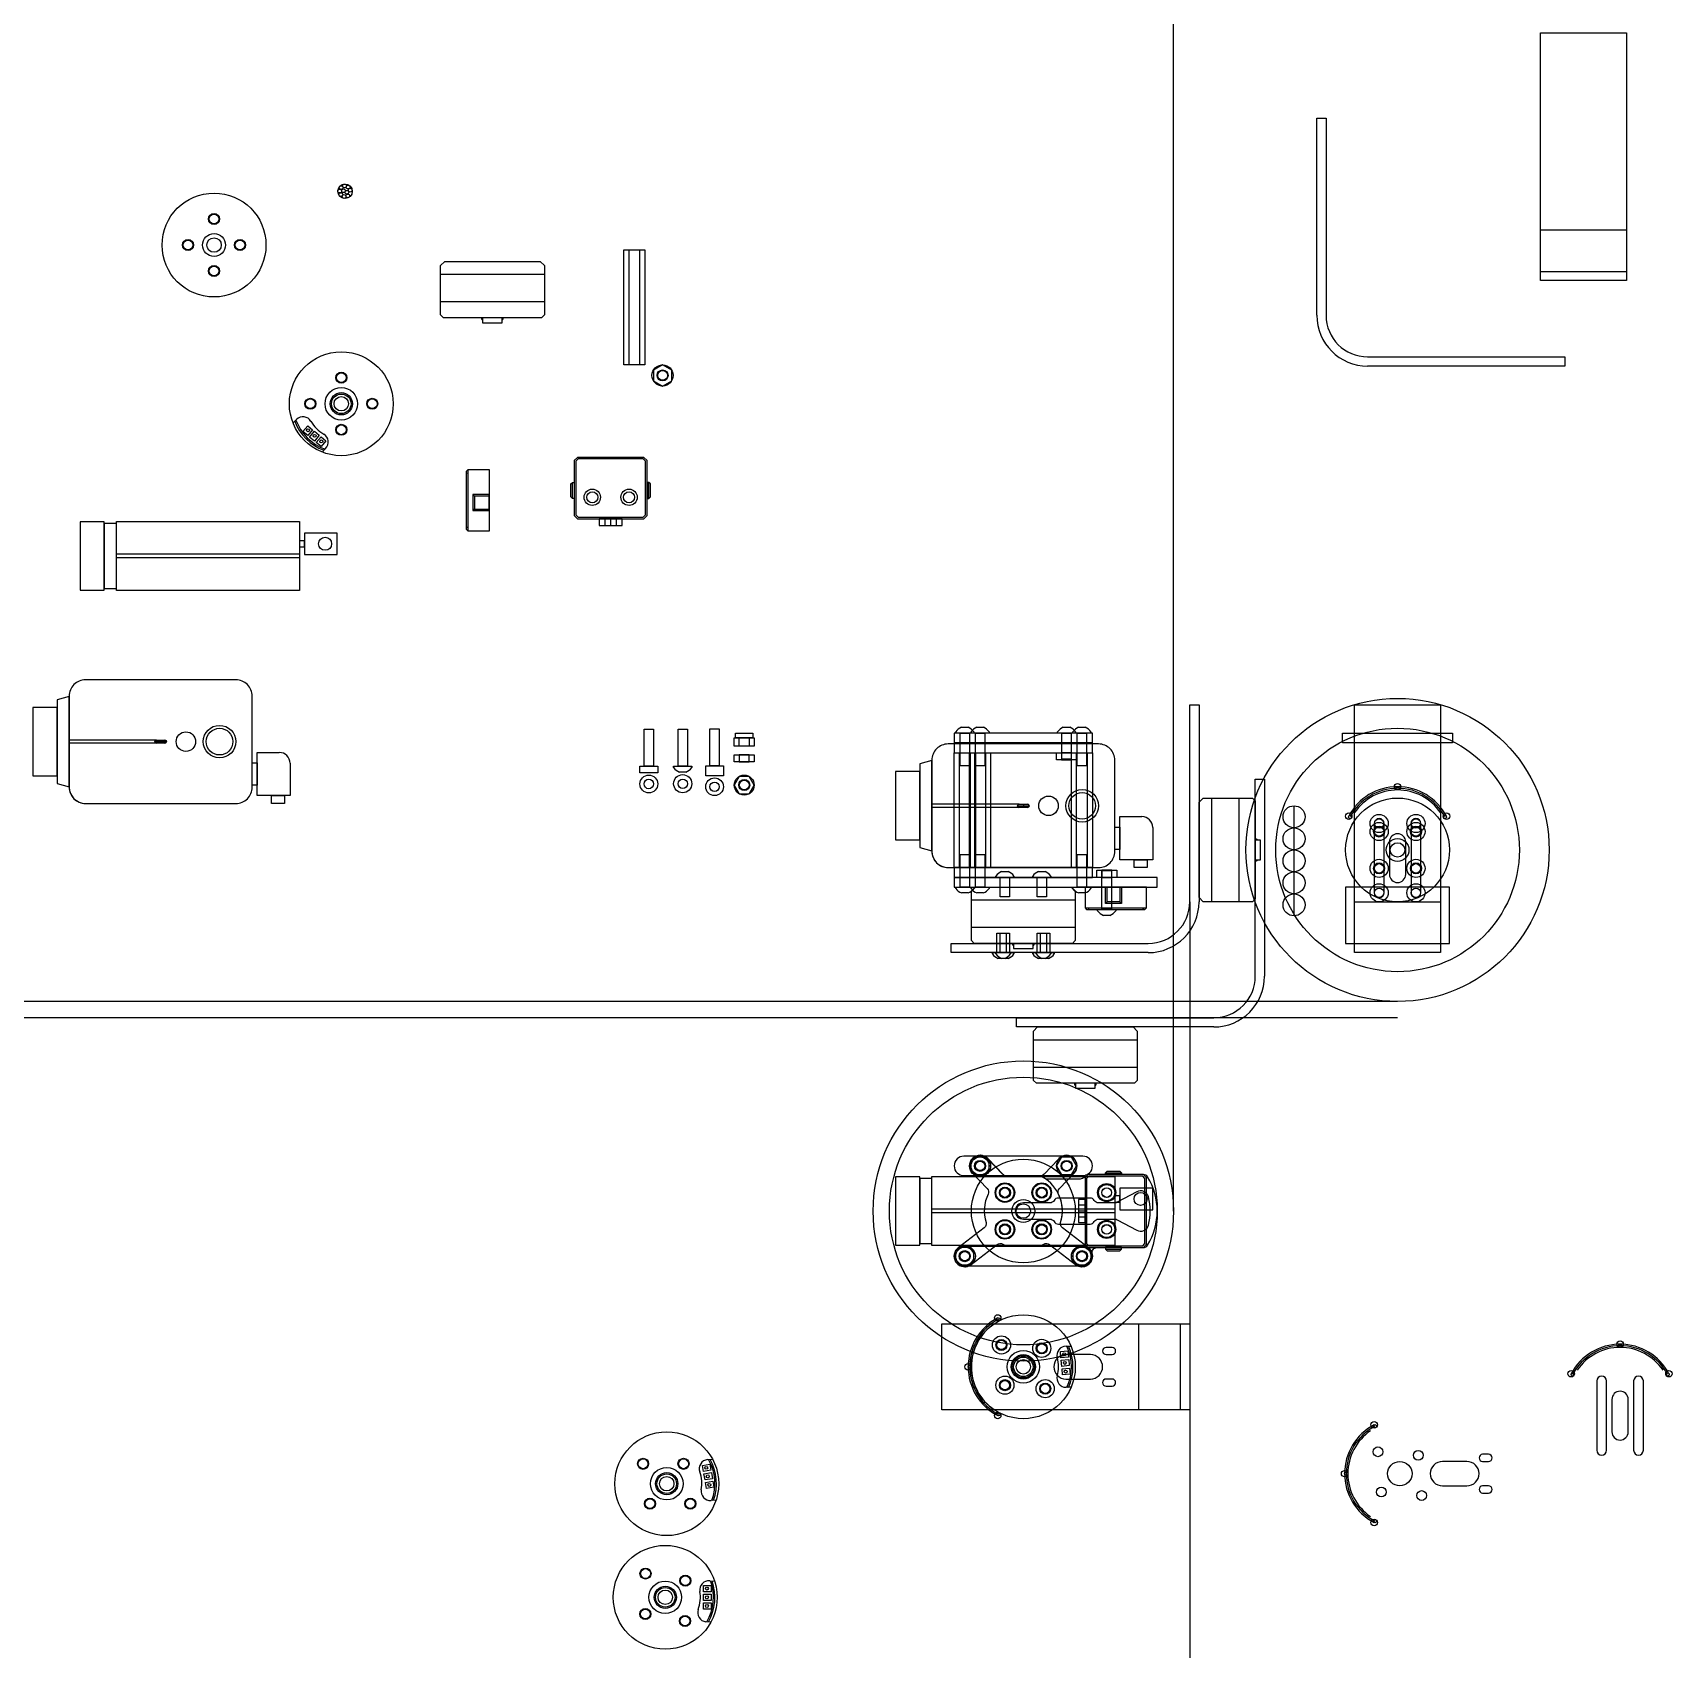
# Model space of a CAD drawing. Header units: millimetres. Extents: x -304 to 199, y -259 to 238.
import ezdxf

# ---------------------------------------------------------------- set-up
doc = ezdxf.new("R2010")
doc.units = ezdxf.units.MM
doc.header["$MEASUREMENT"] = 0
for name, color, linetype in [('Arm B Cut', 1, 'Continuous'), ('Arm B Side', 1, 'Continuous'), ('Arm C Cut', 3, 'Continuous'), ('Arm C Side', 3, 'Continuous'), ('Cam Plate C', 50, 'Continuous'), ('Camera', 30, 'Continuous'), ('IMU', 4, 'Continuous'), ('Max Rotation', 246, 'Continuous'), ('Motor', 6, 'Continuous'), ('Screws Nuts', 206, 'Continuous'), ('Standoff', 60, 'Continuous')]:
    doc.layers.add(name, color=color, linetype=linetype)
for name, color, linetype, true_color in [('Cam Plate A', 7, 'Continuous', 0x616100), ('Cam Plate B', 7, 'Continuous', 0xb3b300), ('Cam Plate D', 7, 'Continuous', 0xffff6b)]:
    doc.layers.add(name, color=color, linetype=linetype, true_color=true_color)

msp = doc.modelspace()

# ---------------------------------------------------------------- linework, layer by layer
for centre, radius in [((-210.07, 188.98), 0.575), ((-209.72, 187.88), 0.575), ((-209.61, 190.04), 0.575), ((-208.92, 189.06), 0.575), ((-208.73, 187.29), 0.575), ((-208.57, 190.53), 0.575), ((-207.86, 188.61), 0.575), ((-207.6, 187.48), 0.575), ((-207.46, 190.21), 0.575), ((-206.83, 189.25), 0.575), ((21.44, 0), 0), ((21.44, 0), 0), ((31.44, 0), 0), ((34.54, 0), 0)]:
    msp.add_circle(centre, radius)
at = {"layer": 'Arm B Cut'}
for points in [[(158.92, 161.43), (158.92, 237.63), (185.3, 237.63), (185.3, 161.43)], [(158.92, 161.43), (158.92, 177.03), (185.3, 177.03), (185.3, 161.43)], [(158.92, 161.43), (158.92, 164.27), (185.3, 164.27), (185.3, 161.43)]]:
    msp.add_lwpolyline(points, close=True, dxfattribs=at)
at = {"layer": 'Arm B Side'}
for points in [[(90.19, 150.77), (90.19, 211.37), (93.03, 211.37), (93.03, 150.77)], [(105.79, 138.01), (166.39, 138.01), (166.39, 135.17), (105.79, 135.17)], [(71.28, -52.4), (71.28, 8.2), (74.12, 8.2), (74.12, -52.4)], [(58.52, -68), (-2.08, -68), (-2.08, -65.16), (58.52, -65.16)]]:
    msp.add_lwpolyline(points, dxfattribs=at)
for centre, radius, start, end in [((105.79, 150.77), 15.6, 180, 270), ((105.79, 150.77), 12.76, 180, 270), ((58.52, -52.4), 15.6, 270, 0), ((58.52, -52.4), 12.76, 270, 0)]:
    msp.add_arc(centre, radius, start, end, dxfattribs=at)
at = {"layer": 'Arm C Cut'}
msp.add_line((83.18, -33.85), (83.18, 0), dxfattribs=at)
for points in [[(101.8, -45.14), (101.8, 31.06), (128.18, 31.06), (128.18, -45.14)], [(101.8, -45.14), (101.8, -29.54), (128.18, -29.54), (128.18, -45.14)], [(101.8, -45.14), (101.8, -42.3), (128.18, -42.3), (128.18, -45.14)], [(51.14, -185.65), (-25.06, -185.65), (-25.06, -159.27), (51.14, -159.27)], [(51.14, -185.65), (35.54, -185.65), (35.54, -159.27), (51.14, -159.27)], [(51.14, -185.65), (48.3, -185.65), (48.3, -159.27), (51.14, -159.27)]]:
    msp.add_lwpolyline(points, close=True, dxfattribs=at)
for points in [[(110.83, -26.75), (110.83, -5.44, 1), (107.83, -5.44), (107.83, -26.75, 1)], [(122.14, -26.75), (122.14, -5.44, 1), (119.14, -5.44), (119.14, -26.75, 1)], [(117.49, -21.09), (117.49, -11.09, 1), (112.49, -11.09), (112.49, -21.09, 1)], [(20.61, -176.21, 1), (20.61, -168.71), (13.11, -168.71, 1), (13.11, -176.21)], [(27.26, -168.71, 1), (27.26, -166.51), (25.46, -166.51, 1), (25.46, -168.71)], [(27.26, -178.41, 1), (27.26, -176.21), (25.46, -176.21, 1), (25.46, -178.41)], [(179.21, -198.13), (179.21, -176.81, 1), (176.21, -176.81), (176.21, -198.13, 1)], [(190.53, -198.13), (190.53, -176.81, 1), (187.53, -176.81), (187.53, -198.13, 1)], [(185.87, -192.47), (185.87, -182.47, 1), (180.87, -182.47), (180.87, -192.47, 1)], [(142.94, -201.56, 1), (142.94, -199.36), (141.14, -199.36, 1), (141.14, -201.56)], [(136.29, -209.06, 1), (136.29, -201.56), (128.79, -201.56, 1), (128.79, -209.06)], [(142.94, -211.26, 1), (142.94, -209.06), (141.14, -209.06, 1), (141.14, -211.26)]]:
    msp.add_lwpolyline(points, format="xyb", close=True, dxfattribs=at)
for centre, radius in [((114.99, 5.87), 1), ((114.99, 5.37), 0.5), ((83.18, -3.38), 3.38), ((99.97, -3.21), 1), ((100.41, -3.45), 0.5), ((130.01, -3.21), 1), ((129.56, -3.45), 0.5), ((83.18, -10.15), 3.38), ((83.18, -16.92), 3.38), ((83.18, -23.69), 3.38), ((83.18, -30.46), 3.38), ((-7.88, -157.44), 1), ((-7.65, -157.88), 0.5), ((-6.72, -165.74), 1.5), ((5.66, -166.8), 1.5), ((183.37, -165.51), 1), ((183.37, -166.01), 0.5), ((0, -172.46), 3.75), ((-16.96, -172.46), 1), ((-16.46, -172.46), 0.5), ((-15.96, -172.46), 0), ((168.35, -174.59), 1), ((168.79, -174.82), 0.5), ((198.39, -174.59), 1), ((197.95, -174.82), 0.5), ((-5.66, -178.11), 1.5), ((6.72, -179.18), 1.5), ((-7.88, -187.48), 1), ((-7.65, -187.03), 0.5), ((107.8, -190.29), 1), ((108.04, -190.73), 0.5), ((108.97, -198.59), 1.5), ((121.34, -199.65), 1.5), ((98.72, -205.31), 1), ((99.22, -205.31), 0.5), ((115.68, -205.31), 3.75), ((110.03, -210.97), 1.5), ((122.4, -212.03), 1.5), ((107.8, -220.33), 1), ((108.04, -219.89), 0.5)]:
    msp.add_circle(centre, radius, dxfattribs=at)
for centre, radius, start, end in [((114.99, -11.09), 16.96, 27.6855, 152.3145), ((114.99, -11.09), 16.46, 27.6855, 152.3145), ((114.99, -11.09), 15.96, 34.2651, 145.7349), ((0, -172.46), 16.96, 117.6855, 242.3145), ((0, -172.46), 16.46, 117.6855, 242.3145), ((0, -172.46), 15.96, 124.2651, 235.7349), ((183.37, -182.47), 16.96, 27.6855, 152.3145), ((183.37, -182.47), 16.46, 27.6855, 152.3145), ((183.37, -182.47), 15.96, 34.2651, 145.7349), ((115.68, -205.31), 16.96, 117.6855, 242.3145), ((115.68, -205.31), 16.46, 117.6855, 242.3145), ((115.68, -205.31), 15.96, 124.2651, 235.7349)]:
    msp.add_arc(centre, radius, start, end, dxfattribs=at)
at = {"layer": 'Arm C Side'}
for points in [[(51.14, -29.54), (51.14, 31.06), (53.98, 31.06), (53.98, -29.54)], [(38.38, -45.14), (-22.22, -45.14), (-22.22, -42.3), (38.38, -42.3)]]:
    msp.add_lwpolyline(points, dxfattribs=at)
for radius in [12.76, 15.6]:
    msp.add_arc((38.38, -29.54), radius, 270, 0, dxfattribs=at)
at = {"layer": 'Cam Plate A'}
msp.add_lwpolyline([(-21.25, -22), (-21.25, -25), (41.14, -25), (41.14, -22)], close=True, dxfattribs=at)
for points in [[(38.16, -135.08, 0.283872), (38.16, -114.07, 0.260035), (36.88, -113.35), (19.96, -113.35, 0.255147), (18.7, -114.04, -0.255147), (17.44, -114.73), (7.32, -114.73, -0.144273), (6.51, -114.49, 0.013905), (5.94, -114.14, 0.130107), (5.19, -113.95), (-5.03, -113.95, -0.204557), (-6.12, -113.49), (-10.94, -108.45, 1), (-15.63, -112.95), (-11.09, -117.69, -0.31242), (-10.82, -119.38, 0.188356), (-11.47, -128.09, -0.31242), (-11.99, -129.71), (-19.98, -135.87, 1), (-16.02, -141.02), (-8.02, -134.86, -0.31242), (-6.32, -134.78, 0.009256), (-5.94, -135, 0.130107), (-5.19, -135.2), (5.19, -135.2, 0.130107), (5.94, -135, 0.009256), (6.32, -134.78, -0.31242), (8.02, -134.86), (16.02, -141.02, 0.711315), (21.15, -137.66, -0.488127), (22.61, -135.79), (36.88, -135.79, 0.260035)], [(38.45, -128.89, 0.122939), (38.45, -120.25, 0.489334), (34.83, -118.66), (28.83, -121.89, -0.124174), (28.12, -122.07), (23.1, -122.07, -0.267949), (21.81, -121.32, 0.267949), (20.51, -120.57), (10.76, -120.57, 0.267949), (9.46, -121.32, -0.267949), (8.16, -122.07), (0, -122.07, 1), (0, -127.07), (8.16, -127.07, -0.267949), (9.46, -127.82, 0.267949), (10.76, -128.57), (20.51, -128.57, 0.267949), (21.81, -127.82, -0.267949), (23.1, -127.07), (28.12, -127.07, -0.124174), (28.83, -127.25), (34.83, -130.49, 0.489334)]]:
    msp.add_lwpolyline(points, format="xyb", close=True, dxfattribs=at)
for centre in [(-13.29, -110.7), (-5.66, -118.92), (5.66, -118.92), (25.61, -118.92), (-5.66, -130.23), (5.66, -130.23), (25.61, -130.22), (-18, -138.45), (18, -138.45)]:
    msp.add_circle(centre, 1.5, dxfattribs=at)
at = {"layer": 'Cam Plate B'}
msp.add_lwpolyline([(-21.25, -19), (-21.25, -22), (21.25, -22), (21.25, -19)], close=True, dxfattribs=at)
msp.add_lwpolyline([(11.47, -128.09, 0.351046), (5.94, -114.14, 0.130107), (5.19, -113.95), (-5.03, -113.95, -0.204557), (-6.12, -113.49), (-10.94, -108.45, 1), (-15.63, -112.95), (-11.09, -117.69, -0.31242), (-10.82, -119.38, 0.188356), (-11.47, -128.09, -0.31242), (-11.99, -129.71), (-19.98, -135.87, 1), (-16.02, -141.02), (-8.02, -134.86, -0.31242), (-6.32, -134.78, 0.009256), (-5.94, -135, 0.130107), (-5.19, -135.2), (5.19, -135.2, 0.130107), (5.94, -135, 0.009256), (6.32, -134.78, -0.31242), (8.02, -134.86), (16.02, -141.02, 0.711315), (21.15, -137.66, 0.168692), (19.98, -135.87), (11.99, -129.71, -0.31242)], format="xyb", close=True, dxfattribs=at)
for centre, radius in [((-13.29, -110.7), 1.5), ((-5.66, -118.92), 3), ((5.66, -118.92), 3), ((-5.66, -130.23), 3), ((5.66, -130.23), 3), ((-18, -138.45), 1.5), ((18, -138.45), 1.5)]:
    msp.add_circle(centre, radius, dxfattribs=at)
at = {"layer": 'Cam Plate C'}
msp.add_lwpolyline([(-21.25, 19.32), (-21.25, 16.32), (21.25, 16.32), (21.25, 19.32)], close=True, dxfattribs=at)
for points in [[(18.25, -113.7, 1), (18.25, -107.7), (-18.25, -107.7, 1), (-18.25, -113.7)], [(18.25, -141.45, 1), (18.25, -135.45), (-18.25, -135.45, 1), (-18.25, -141.45)]]:
    msp.add_lwpolyline(points, format="xyb", close=True, dxfattribs=at)
for points in [[(18.25, -135.45), (-18.25, -135.45)], [(-18.25, -141.45), (18.25, -141.45)]]:
    msp.add_lwpolyline(points, dxfattribs=at)
for centre in [(-13.29, -110.7), (13.29, -110.7), (-18, -138.45), (18, -138.45)]:
    msp.add_circle(centre, 1.5, dxfattribs=at)
for centre, start, end in [((-18.25, -138.45), 90, 270), ((18.25, -138.45), 270, 90)]:
    msp.add_arc(centre, 3, start, end, dxfattribs=at)
at = {"layer": 'Cam Plate D'}
msp.add_lwpolyline([(-21.25, 22.32), (-21.25, 19.32), (21.25, 19.32), (21.25, 22.32)], close=True, dxfattribs=at)
msp.add_lwpolyline([(11.47, -128.09, 0.188356), (10.82, -119.38, -0.31242), (11.09, -117.69), (15.63, -112.95, 1), (10.94, -108.45), (10.79, -108.6), (6.39, -113.2), (6.12, -113.49, -0.204557), (5.03, -113.95), (-5.03, -113.95, -0.204557), (-6.12, -113.49), (-6.39, -113.2), (-10.79, -108.6), (-10.94, -108.45, 1), (-15.63, -112.95), (-11.09, -117.69, -0.31242), (-10.82, -119.38, 0.188356), (-11.47, -128.09, -0.31242), (-11.99, -129.71), (-19.98, -135.87, 1), (-16.02, -141.02), (-8.02, -134.86, -0.31242), (-6.32, -134.78, 0.009256), (-5.94, -135, 0.130107), (-5.19, -135.2), (5.19, -135.2, 0.130107), (5.94, -135, 0.009256), (6.32, -134.78, -0.31242), (8.02, -134.86), (16.02, -141.02, 0.711315), (21.15, -137.66, 0.168692), (19.98, -135.87), (11.99, -129.71, -0.31242)], format="xyb", close=True, dxfattribs=at)
for centre in [(-13.29, -110.7), (13.29, -110.7), (-18, -138.45), (18, -138.45)]:
    msp.add_circle(centre, 1.5, dxfattribs=at)
at = {"layer": 'Camera'}
for p, q in [((-222.46, 77.37), (-278.66, 77.37)), ((-222.46, 76.25), (-278.66, 76.25)), ((-266.33, 20.22), (-293.18, 20.22)), ((-265.08, 20.22), (-265.08, 19.22)), ((-266.33, 19.22), (-293.18, 19.22)), ((-266.83, 19.72), (-263.33, 19.72)), ((-1.25, 0.5), (-28.1, 0.5)), ((-1.75, 0), (1.75, 0)), ((0, 0.5), (0, -0.5)), ((-1.25, -0.5), (-28.1, -0.5)), ((28.1, -124.01), (-28.1, -124.01)), ((28.1, -125.13), (-28.1, -125.13))]:
    msp.add_line(p, q, dxfattribs=at)
for points in [[(-282.41, 66.31), (-282.41, 87.31), (-289.86, 87.31), (-289.86, 66.31)], [(-278.66, 66.81), (-278.66, 86.81), (-282.41, 86.81), (-282.41, 66.81)], [(-278.66, 66.19), (-278.66, 87.44), (-222.46, 87.44), (-222.46, 66.19)], [(-220.9, 79.59), (-220.9, 81.47), (-222.46, 81.47), (-222.46, 79.59)], [(-220.9, 83.83), (-220.9, 77.23), (-210.81, 77.23), (-210.81, 83.83)], [(-293.18, 5.84), (-293.18, 33.59), (-296.93, 32.57), (-296.93, 6.87)], [(-296.93, 9.22), (-296.93, 30.22), (-304.38, 30.22), (-304.38, 9.22)], [(-236.98, 6.32), (-236.98, 13.18), (-235.42, 13.18), (-235.42, 6.32)], [(-31.85, -10.5), (-31.85, 10.5), (-39.3, 10.5), (-39.3, -10.5)], [(-28.1, -13.88), (-28.1, 13.88), (-31.85, 12.85), (-31.85, -12.85)], [(-227.06, 3.12), (-227.06, 0.72), (-231.06, 0.72), (-231.06, 3.12)], [(28.1, -13.39), (28.1, -6.53), (29.66, -6.53), (29.66, -13.39)], [(38.02, -16.6), (38.02, -19), (34.02, -19), (34.02, -16.6)], [(-31.85, -135.07), (-31.85, -114.07), (-39.3, -114.07), (-39.3, -135.07)], [(-28.1, -134.57), (-28.1, -114.57), (-31.85, -114.57), (-31.85, -134.57)], [(-28.1, -135.2), (-28.1, -113.95), (28.1, -113.95), (28.1, -135.2)], [(29.66, -121.8), (29.66, -119.92), (28.1, -119.92), (28.1, -121.8)], [(29.66, -117.56), (29.66, -124.16), (39.75, -124.16), (39.75, -117.56)]]:
    msp.add_lwpolyline(points, close=True, dxfattribs=at)
for points in [[(-236.98, 5.72), (-236.98, 33.72, 0.414214), (-241.98, 38.72), (-288.18, 38.72, 0.414214), (-293.18, 33.72), (-293.18, 5.72, 0.414214), (-288.18, 0.72), (-241.98, 0.72, 0.414214)], [(-266.33, 20.22), (-263.83, 20.22, -1), (-263.83, 19.22), (-266.33, 19.22, -1)], [(-260.33, 19.72, -1), (-254.33, 19.72, -1)], [(-251.99, 19.72, -1), (-241.99, 19.72, -1)], [(-251.09, 19.72, -1), (-242.89, 19.72, -1)], [(28.1, -14), (28.1, 14, 0.414214), (23.1, 19), (-23.1, 19, 0.414214), (-28.1, 14), (-28.1, -14, 0.414214), (-23.1, -19), (23.1, -19, 0.414214)], [(-1.25, 0.5), (1.25, 0.5, -1), (1.25, -0.5), (-1.25, -0.5, -1)], [(4.75, 0, -1), (10.75, 0, -1)], [(13.09, 0, -1), (23.09, 0, -1)], [(13.99, 0, -1), (22.19, 0, -1)]]:
    msp.add_lwpolyline(points, format="xyb", close=True, dxfattribs=at)
for points in [[(-266.33, 20.22), (-263.83, 20.22)], [(-263.83, 19.22), (-266.33, 19.22)], [(-225.33, 13.09), (-225.33, 3.12), (-235.42, 3.12), (-235.42, 16.39), (-228.63, 16.39)], [(-1.25, 0.5), (1.25, 0.5)], [(1.25, -0.5), (-1.25, -0.5)], [(39.75, -6.63), (39.75, -16.6), (29.66, -16.6), (29.66, -3.33), (36.45, -3.33)]]:
    msp.add_lwpolyline(points, dxfattribs=at)
for centre, radius in [((-214.54, 80.53), 2), ((-257.33, 19.72), 3), ((-246.99, 19.72), 5), ((-246.99, 19.72), 4.1), ((7.75, 0), 3), ((18.09, 0), 5), ((18.09, 0), 4.1), ((36.02, -120.86), 2)]:
    msp.add_circle(centre, radius, dxfattribs=at)
for centre, radius, start, end in [((-266.33, 19.72), 0.5, 90, 270), ((-263.83, 19.72), 0.5, 270, 90), ((-228.63, 13.09), 3.3, 0, 90), ((-288.18, 5.72), 5, 180, 270), ((-1.25, 0), 0.5, 90, 270), ((1.25, 0), 0.5, 270, 90), ((36.45, -6.63), 3.3, 0, 90), ((-23.1, -14), 5, 180, 270)]:
    msp.add_arc(centre, radius, start, end, dxfattribs=at)
at = {"layer": 'IMU'}
for p, q in [((-170.59, 102.33), (-171.09, 102.12)), ((-170.59, 84.41), (-170.59, 103.33)), ((-138.53, 94.51), (-138.53, 99.43)), ((-115.09, 94.51), (-115.09, 99.43)), ((-168.69, 95.15), (-169.19, 95.65)), ((-168.69, 91.23), (-169.19, 90.73)), ((-126.81, 88.19), (-126.81, 86.19)), ((-170.59, 85.41), (-171.09, 85.61)), ((25.78, -29.5), (25.28, -30)), ((29.7, -29.5), (30.2, -30)), ((18.96, -31.4), (37.88, -31.4)), ((19.96, -31.4), (20.17, -31.9)), ((36.88, -31.4), (36.67, -31.9)), ((25.28, -112.85), (30.2, -112.85)), ((18.96, -124.57), (16.96, -124.57)), ((25.28, -136.29), (30.2, -136.29))]:
    msp.add_line(p, q, dxfattribs=at)
for points in [[(-137.03, 107.11), (-138.03, 106.11), (-138.03, 89.19), (-137.03, 88.19), (-116.59, 88.19), (-115.59, 89.19), (-115.59, 106.11), (-116.59, 107.11), (-137.03, 107.11)], [(-164.19, 84.41), (-170.59, 84.41), (-171.09, 84.91), (-171.09, 102.83), (-170.59, 103.33), (-164.19, 103.33), (-164.19, 84.41)], [(-138.03, 99.43), (-138.03, 94.51), (-138.53, 94.51), (-139.03, 95.01), (-139.03, 98.93), (-138.53, 99.43), (-138.03, 99.43)], [(-115.59, 99.43), (-115.59, 94.51), (-115.09, 94.51), (-114.59, 95.01), (-114.59, 98.93), (-115.09, 99.43), (-115.59, 99.43)], [(18.96, -25), (18.96, -31.4), (19.46, -31.9), (37.38, -31.9), (37.88, -31.4), (37.88, -25), (18.96, -25)], [(37.88, -114.35), (36.88, -113.35), (19.96, -113.35), (18.96, -114.35), (18.96, -134.79), (19.96, -135.79), (36.88, -135.79), (37.88, -134.79), (37.88, -114.35)], [(30.2, -113.35), (25.28, -113.35), (25.28, -112.85), (25.78, -112.35), (29.7, -112.35), (30.2, -112.85), (30.2, -113.35)], [(30.2, -135.79), (25.28, -135.79), (25.28, -136.29), (25.78, -136.79), (29.7, -136.79), (30.2, -136.29), (30.2, -135.79)]]:
    msp.add_lwpolyline(points, dxfattribs=at)
for points in [[(-136.82, 106.61), (-137.53, 105.91), (-137.53, 89.4), (-136.82, 88.69), (-116.8, 88.69), (-116.09, 89.4), (-116.09, 105.91), (-116.8, 106.61)], [(-169.19, 95.65), (-169.19, 90.73), (-164.19, 90.73), (-164.19, 95.65)], [(-168.69, 95.15), (-168.69, 91.23), (-164.19, 91.23), (-164.19, 95.15)], [(-130.31, 88.19), (-130.31, 86.19), (-123.31, 86.19), (-123.31, 88.19)], [(-128.56, 88.19), (-128.56, 86.19), (-125.06, 86.19), (-125.06, 88.19)], [(30.2, -30), (25.28, -30), (25.28, -25), (30.2, -25)], [(29.7, -29.5), (25.78, -29.5), (25.78, -25), (29.7, -25)], [(37.38, -114.56), (36.67, -113.85), (20.17, -113.85), (19.46, -114.56), (19.46, -134.59), (20.17, -135.29), (36.67, -135.29), (37.38, -134.59)], [(18.96, -121.07), (16.96, -121.07), (16.96, -128.07), (18.96, -128.07)], [(18.96, -122.82), (16.96, -122.82), (16.96, -126.32), (18.96, -126.32)]]:
    msp.add_lwpolyline(points, close=True, dxfattribs=at)
for centre, radius in [((-132.46, 94.84), 2.5), ((-132.46, 94.84), 1.7), ((-121.16, 94.84), 2.5), ((-121.16, 94.84), 1.7), ((25.61, -118.92), 2.5), ((25.61, -130.22), 2.5)]:
    msp.add_circle(centre, radius, dxfattribs=at)
at = {"layer": 'Max Rotation'}
for p, direction in [((46.14, -124.57), (0, 1)), ((51.14, -29.54), (0, -1)), ((114.99, -60.16), (-1, 0)), ((114.99, -65.16), (-1, 0))]:
    msp.add_ray(p, direction, dxfattribs=at)
for points in [[(98.11, 22.32), (131.86, 22.32), (131.86, 19.32), (98.11, 19.32)], [(99.03, -25), (99.03, -42.3), (130.95, -42.3), (130.95, -25)]]:
    msp.add_lwpolyline(points, close=True, dxfattribs=at)
for centre, radius in [((114.99, -13.58), 46.58), ((114.99, -13.58), 37.43), ((0, -124.57), 46.14), ((0, -124.57), 41.14)]:
    msp.add_circle(centre, radius, dxfattribs=at)
at = {"layer": 'Motor'}
for p, q in [((-177.8, 167.35), (-179.1, 166.05)), ((-177.8, 167.35), (-148.48, 167.35)), ((-147.18, 166.05), (-148.48, 167.35)), ((-179.1, 150.95), (-179.1, 166.05)), ((-179.1, 163.45), (-147.18, 163.45)), ((-147.18, 166.05), (-147.18, 150.95)), ((-179.1, 155.05), (-147.18, 155.05)), ((-178.2, 150.05), (-179.1, 150.95)), ((-148.08, 150.05), (-178.2, 150.05)), ((-148.08, 150.05), (-147.18, 150.95)), ((55.28, 2.38), (53.98, 1.08)), ((53.98, -28.24), (53.98, 1.08)), ((55.28, 2.38), (70.38, 2.38)), ((57.88, -29.54), (57.88, 2.38)), ((66.28, -29.54), (66.28, 2.38)), ((71.28, 1.48), (70.38, 2.38)), ((71.28, 1.48), (71.28, -28.64)), ((-14.66, -25), (-15.96, -26.3)), ((-14.66, -25), (14.66, -25)), ((15.96, -26.3), (14.66, -25)), ((-15.96, -41.4), (-15.96, -26.3)), ((-15.96, -28.9), (15.96, -28.9)), ((15.96, -26.3), (15.96, -41.4)), ((53.98, -28.24), (55.28, -29.54)), ((70.38, -29.54), (55.28, -29.54)), ((71.28, -28.64), (70.38, -29.54)), ((-15.96, -37.3), (15.96, -37.3)), ((-15.06, -42.3), (-15.96, -41.4)), ((15.06, -42.3), (-15.06, -42.3)), ((15.06, -42.3), (15.96, -41.4)), ((4.4, -68), (3.1, -69.3)), ((3.1, -84.4), (3.1, -69.3)), ((4.4, -68), (33.72, -68)), ((35.02, -69.3), (33.72, -68)), ((35.02, -69.3), (35.02, -84.4)), ((3.1, -71.9), (35.02, -71.9)), ((3.1, -80.3), (35.02, -80.3)), ((4, -85.3), (3.1, -84.4)), ((34.12, -85.3), (4, -85.3)), ((34.12, -85.3), (35.02, -84.4))]:
    msp.add_line(p, q, dxfattribs=at)
for points in [[(-166.14, 150.05), (-166.14, 148.5), (-160.14, 148.5), (-160.14, 150.05)], [(-221.37, 115.05), (-219.89, 116.83), (-218.43, 115.61), (-219.91, 113.84)], [(-219.32, 113.35), (-217.84, 115.12), (-216.38, 113.91), (-217.86, 112.13)], [(-217.27, 111.64), (-215.79, 113.42), (-214.33, 112.21), (-215.81, 110.43)], [(71.28, -16.58), (72.83, -16.58), (72.83, -10.58), (71.28, -10.58)], [(-3, -42.3), (-3, -43.85), (3, -43.85), (3, -42.3)], [(16.06, -85.3), (16.06, -86.85), (22.06, -86.85), (22.06, -85.3)], [(13.87, -169.45), (11.57, -169.67), (11.4, -167.77), (13.7, -167.56)], [(14.12, -172.11), (11.82, -172.32), (11.64, -170.43), (13.94, -170.22)], [(14.36, -174.76), (12.06, -174.97), (11.89, -173.08), (14.19, -172.87)], [(-96.01, -204.22), (-98.28, -204.63), (-98.62, -202.76), (-96.34, -202.35)], [(-95.54, -206.85), (-97.81, -207.25), (-98.15, -205.38), (-95.87, -204.98)], [(-95.07, -209.47), (-97.34, -209.88), (-97.68, -208.01), (-95.4, -207.6)], [(-95.94, -241.6), (-98.25, -241.6), (-98.25, -239.7), (-95.94, -239.7)], [(-95.94, -244.27), (-98.25, -244.27), (-98.25, -242.37), (-95.94, -242.37)], [(-95.94, -246.93), (-98.25, -246.93), (-98.25, -245.03), (-95.94, -245.03)]]:
    msp.add_lwpolyline(points, close=True, dxfattribs=at)
for points in [[(-224.41, 117.68), (-223.33, 118.76)], [(-214.4, 109.83), (-215.48, 108.75)], [(13.13, -166.14), (14.66, -166.14)], [(14.66, -178.77), (13.13, -178.77)], [(-97.03, -200.99), (-95.51, -200.86)], [(-94.43, -213.44), (-95.95, -213.57)], [(-96.37, -238.24), (-94.85, -238.38)], [(-96.01, -250.95), (-97.53, -250.81)]]:
    msp.add_lwpolyline(points, dxfattribs=at)
for centre, radius in [((-248.68, 172.38), 15.96), ((-208.43, 188.9), 2.22), ((-248.68, 180.38), 1.7), ((-248.68, 180.38), 1.5), ((-256.68, 172.38), 1.7), ((-256.68, 172.38), 1.5), ((-248.68, 172.38), 3.5), ((-248.68, 172.38), 2.22), ((-240.68, 172.38), 1.7), ((-240.68, 172.38), 1.5), ((-248.68, 164.38), 1.7), ((-248.68, 164.38), 1.5), ((-209.58, 123.58), 15.96), ((-209.58, 131.58), 1.7), ((-209.58, 131.58), 1.5), ((-209.58, 123.58), 5), ((-209.58, 123.58), 3.42), ((-209.58, 123.58), 3), ((-219.08, 123.58), 1.7), ((-219.08, 123.58), 1.5), ((-209.58, 123.58), 2.22), ((-200.08, 123.58), 1.7), ((-200.08, 123.58), 1.5), ((-219.82, 115.43), 0.45), ((-209.58, 115.58), 1.7), ((-209.58, 115.58), 1.5), ((-217.77, 113.73), 0.45), ((-215.72, 112.02), 0.45), ((114.99, -13.58), 15.96), ((109.33, -7.92), 1.7), ((109.33, -7.92), 1.5), ((120.64, -7.92), 1.7), ((120.64, -7.92), 1.5), ((114.99, -13.58), 3.5), ((114.99, -13.58), 2.22), ((109.33, -19.24), 1.7), ((109.33, -19.24), 1.5), ((120.64, -19.24), 1.7), ((120.64, -19.24), 1.5), ((0, -124.57), 15.96), ((-5.66, -118.92), 1.7), ((-5.66, -118.92), 1.5), ((5.66, -118.92), 1.7), ((5.66, -118.92), 1.5), ((0, -124.57), 3.5), ((0, -124.57), 2.22), ((-5.66, -130.23), 1.7), ((-5.66, -130.23), 1.5), ((5.66, -130.23), 1.7), ((5.66, -130.23), 1.5), ((0, -172.46), 15.96), ((-6.72, -165.74), 1.7), ((-6.72, -165.74), 1.5), ((5.66, -166.8), 1.7), ((5.66, -166.8), 1.5), ((0, -172.46), 5), ((0, -172.46), 3.42), ((0, -172.46), 3), ((0, -172.46), 2.22), ((12.51, -168.63), 0.45), ((12.76, -171.28), 0.45), ((13, -173.93), 0.45), ((-5.66, -178.11), 1.7), ((-5.66, -178.11), 1.5), ((6.72, -179.18), 1.7), ((6.72, -179.18), 1.5), ((-109.57, -208.4), 15.96), ((-116.84, -202.28), 1.7), ((-116.84, -202.28), 1.5), ((-104.42, -202.28), 1.7), ((-104.42, -202.28), 1.5), ((-109.57, -208.4), 5), ((-109.57, -208.4), 3.42), ((-109.57, -208.4), 3), ((-109.57, -208.4), 2.22), ((-97.44, -203.51), 0.45), ((-96.96, -206.14), 0.45), ((-96.49, -208.76), 0.45), ((-114.73, -214.52), 1.7), ((-114.73, -214.52), 1.5), ((-102.31, -214.52), 1.7), ((-102.31, -214.52), 1.5), ((-110.03, -243.32), 15.96), ((-116.1, -236.01), 1.7), ((-116.1, -236.01), 1.5), ((-103.87, -238.21), 1.7), ((-103.87, -238.21), 1.5), ((-110.03, -243.32), 5), ((-110.03, -243.32), 3.42), ((-110.03, -243.32), 3), ((-110.03, -243.32), 2.22), ((-97.22, -240.65), 0.45), ((-116.18, -248.43), 1.7), ((-97.22, -243.32), 0.45), ((-97.22, -245.98), 0.45), ((-116.18, -248.43), 1.5), ((-103.95, -250.62), 1.7), ((-103.95, -250.62), 1.5)]:
    msp.add_circle(centre, radius, dxfattribs=at)
for centre, radius, start, end in [((-166.14, 149.73), 0.35, 115.8419, 270), ((-160.14, 149.73), 0.35, 270, 64.1581), ((-209.58, 123.58), 15.26, 200.5545, 249.4455), ((-209.58, 123.58), 14.8, 199.7424, 250.2576), ((-221.35, 116.78), 2.8, 30.0103, 135), ((-209.58, 123.58), 10.79, 210.0103, 239.9897), ((-216.38, 111.81), 2.8, 315, 59.9897), ((71.59, -10.58), 0.35, 0, 154.1581), ((71.59, -16.58), 0.35, 205.8419, 0), ((-3, -42.61), 0.35, 115.8419, 270), ((3, -42.61), 0.35, 270, 64.1581), ((16.06, -85.61), 0.35, 115.8419, 270), ((22.06, -85.61), 0.35, 270, 64.1581), ((13.13, -168.94), 2.8, 90, 194.9897), ((0, -172.46), 14.8, 334.7424, 25.2576), ((0, -172.46), 15.26, 335.5545, 24.4455), ((0, -172.46), 10.79, 345.0103, 14.9897), ((13.13, -175.97), 2.8, 165.0103, 270), ((-96.79, -203.78), 2.8, 94.8991, 199.8888), ((-109.57, -208.4), 14.8, 339.6415, 30.1567), ((-109.57, -208.4), 15.26, 340.4536, 29.3446), ((-109.57, -208.4), 10.79, 349.9094, 19.8888), ((-96.19, -210.78), 2.8, 169.9094, 274.8991), ((-110.03, -243.32), 10.79, 339.7335, 9.7129), ((-96.63, -241.03), 2.8, 84.7232, 189.7129), ((-110.03, -243.32), 14.8, 329.4656, 19.9808), ((-110.03, -243.32), 15.26, 330.2777, 19.1687), ((-97.28, -248.03), 2.8, 159.7335, 264.7232)]:
    msp.add_arc(centre, radius, start, end, dxfattribs=at)
at = {"layer": 'Screws Nuts'}
for p, q in [((-20.79, 22.32), (-20.79, 22.72)), ((-15.21, 22.32), (-20.79, 22.32)), ((-19, 24.12), (-17, 24.12)), ((-16.08, 22.32), (-16.08, 22.72)), ((-10.5, 22.32), (-16.08, 22.32)), ((-15.21, 22.72), (-15.21, 22.32)), ((-14.29, 24.12), (-12.29, 24.12)), ((-10.5, 22.72), (-10.5, 22.32)), ((10.5, 22.32), (10.5, 22.72)), ((16.08, 22.32), (10.5, 22.32)), ((12.29, 24.12), (14.29, 24.12)), ((15.21, 22.32), (15.21, 22.72)), ((20.79, 22.32), (15.21, 22.32)), ((16.08, 22.72), (16.08, 22.32)), ((17, 24.12), (19, 24.12)), ((20.79, 22.72), (20.79, 22.32)), ((-107.45, 11.74), (-107.45, 12.14)), ((-107.45, 12.14), (-101.87, 12.14)), ((-103.66, 10.34), (-105.66, 10.34)), ((-101.87, 12.14), (-101.87, 11.74)), ((-20.79, -25), (-15.21, -25)), ((-20.79, -25.4), (-20.79, -25)), ((-16.08, -25), (-10.5, -25)), ((-16.08, -25.4), (-16.08, -25)), ((-15.21, -25), (-15.21, -25.4)), ((-10.5, -25), (-10.5, -25.4)), ((-8.45, -22), (-8.45, -21.6)), ((-2.87, -22), (-8.45, -22)), ((-6.66, -20.2), (-4.66, -20.2)), ((-2.87, -21.6), (-2.87, -22)), ((2.87, -22), (2.87, -21.6)), ((8.45, -22), (2.87, -22)), ((4.66, -20.2), (6.66, -20.2)), ((8.45, -21.6), (8.45, -22)), ((15.21, -25), (20.79, -25)), ((15.21, -25.4), (15.21, -25)), ((20.79, -25), (20.79, -25.4)), ((-17, -26.8), (-19, -26.8)), ((-12.29, -26.8), (-14.29, -26.8)), ((19, -26.8), (17, -26.8)), ((22.82, -32.3), (22.82, -31.9)), ((22.82, -31.9), (28.4, -31.9)), ((26.61, -33.7), (24.61, -33.7)), ((28.4, -31.9), (28.4, -32.3)), ((-9.51, -45.54), (-9.51, -45.14)), ((-9.51, -45.14), (-3.93, -45.14)), ((-8.45, -45.54), (-8.45, -45.14)), ((-8.45, -45.14), (-2.87, -45.14)), ((-3.93, -45.14), (-3.93, -45.54)), ((-2.87, -45.14), (-2.87, -45.54)), ((2.87, -45.54), (2.87, -45.14)), ((2.87, -45.14), (8.45, -45.14)), ((3.93, -45.54), (3.93, -45.14)), ((3.93, -45.14), (9.51, -45.14)), ((8.45, -45.14), (8.45, -45.54)), ((9.51, -45.14), (9.51, -45.54)), ((-5.72, -46.94), (-7.72, -46.94)), ((-4.66, -46.94), (-6.66, -46.94)), ((6.66, -46.94), (4.66, -46.94)), ((7.72, -46.94), (5.72, -46.94))]:
    msp.add_line(p, q, dxfattribs=at)
for points in [[(-116.53, 12.14), (-116.53, 23.53), (-113.63, 23.53), (-113.63, 12.14)], [(-106.11, 12.14), (-106.11, 23.53), (-103.21, 23.53), (-103.21, 12.14)], [(-96.33, 12.25), (-96.33, 23.65), (-93.43, 23.65), (-93.43, 12.25)], [(-88.84, 18.32), (-88.84, 20.85), (-82.69, 20.85), (-82.69, 18.32)], [(-88.4, 20.85), (-88.4, 22.32), (-83.13, 22.32), (-83.13, 20.85)], [(-87.31, 18.32), (-87.31, 20.85), (-84.23, 20.85), (-84.23, 18.32)], [(-16.55, 22.32), (-16.55, 12.32), (-19.45, 12.32), (-19.45, 22.32)], [(-11.84, 22.32), (-11.84, 12.32), (-14.74, 12.32), (-14.74, 22.32)], [(14.74, 22.32), (14.74, 14.32), (11.84, 14.32), (11.84, 22.32)], [(19.45, 22.32), (19.45, 12.32), (16.55, 12.32), (16.55, 22.32)], [(-88.84, 13.47), (-88.84, 15.67), (-82.69, 15.67), (-82.69, 13.47)], [(-87.31, 15.67), (-87.31, 13.47), (-84.23, 13.47), (-84.23, 15.67)], [(10.21, 14.12), (10.21, 16.32), (16.36, 16.32), (16.36, 14.12)], [(11.75, 16.32), (11.75, 14.12), (14.82, 14.12), (14.82, 16.32)], [(-117.8, 10.14), (-117.8, 12.14), (-112.35, 12.14), (-112.35, 10.14)], [(-97.6, 9.22), (-97.6, 12.25), (-92.17, 12.25), (-92.17, 9.22)], [(-84.23, 3.71), (-82.69, 6.37), (-84.23, 9.03), (-87.31, 9.03), (-88.84, 6.37), (-87.31, 3.71)], [(-19.45, -25), (-19.45, -15), (-16.55, -15), (-16.55, -25)], [(-14.74, -25), (-14.74, -15), (-11.84, -15), (-11.84, -25)], [(16.55, -25), (16.55, -15), (19.45, -15), (19.45, -25)], [(22.54, -22), (22.54, -19.8), (28.69, -19.8), (28.69, -22)], [(24.07, -19.8), (24.07, -22), (27.15, -22), (27.15, -19.8)], [(24.16, -31.9), (24.16, -19.9), (27.06, -19.9), (27.06, -31.9)], [(-4.21, -22), (-4.21, -28), (-7.11, -28), (-7.11, -22)], [(7.11, -22), (7.11, -28), (4.21, -28), (4.21, -22)], [(-8.17, -45.14), (-8.17, -39.14), (-5.27, -39.14), (-5.27, -45.14)], [(-7.11, -45.14), (-7.11, -39.14), (-4.21, -39.14), (-4.21, -45.14)], [(4.21, -45.14), (4.21, -39.14), (7.11, -39.14), (7.11, -45.14)], [(5.27, -45.14), (5.27, -39.14), (8.17, -39.14), (8.17, -45.14)], [(14.82, -113.36), (16.36, -110.7), (14.82, -108.04), (11.75, -108.04), (10.21, -110.7), (11.75, -113.36)]]:
    msp.add_lwpolyline(points, close=True, dxfattribs=at)
for centre, radius in [((-115.08, 6.7), 2.73), ((-115.08, 6.7), 1.45), ((-104.66, 6.78), 2.79), ((-104.66, 6.78), 1.45), ((-94.88, 5.85), 2.71), ((-94.88, 5.85), 1.45), ((-85.77, 6.37), 3.07), ((-85.77, 6.37), 1.7), ((-85.77, 6.37), 1.5), ((109.33, -5.44), 2.79), ((109.33, -5.44), 1.45), ((120.64, -5.44), 2.79), ((120.64, -5.44), 1.45), ((109.33, -7.92), 2.79), ((109.33, -7.92), 1.45), ((120.64, -7.92), 2.79), ((120.64, -7.92), 1.45), ((109.33, -19.24), 2.79), ((109.33, -19.24), 1.45), ((120.64, -19.24), 2.79), ((120.64, -19.24), 1.45), ((109.33, -26.75), 2.79), ((120.64, -26.75), 2.79), ((109.33, -26.75), 1.45), ((120.64, -26.75), 1.45), ((-13.29, -110.7), 2.79), ((-13.29, -110.7), 1.45), ((13.29, -110.7), 3.07), ((13.29, -110.7), 1.7), ((13.29, -110.7), 1.5), ((-5.66, -118.92), 2.79), ((-5.66, -118.92), 1.45), ((5.66, -118.92), 2.79), ((5.66, -118.92), 1.45), ((25.61, -118.92), 2.79), ((25.61, -118.92), 1.45), ((-5.66, -130.23), 2.79), ((-5.66, -130.23), 1.45), ((5.66, -130.23), 2.79), ((5.66, -130.23), 1.45), ((25.61, -130.22), 2.79), ((25.61, -130.22), 1.45), ((-18, -138.45), 2.79), ((18, -138.45), 2.79), ((-18, -138.45), 1.45), ((18, -138.45), 1.45), ((-6.72, -165.74), 2.79), ((-6.72, -165.74), 1.45), ((5.66, -166.8), 2.79), ((5.66, -166.8), 1.45), ((-5.66, -178.11), 2.79), ((-5.66, -178.11), 1.45), ((6.72, -179.18), 2.79), ((6.72, -179.18), 1.45)]:
    msp.add_circle(centre, radius, dxfattribs=at)
for centre, start, end in [((-17.34, 20.15), 112.7132, 143.3464), ((-18.66, 20.15), 36.6536, 67.2868), ((-12.62, 20.15), 112.7132, 143.3464), ((-13.95, 20.15), 36.6536, 67.2868), ((13.95, 20.15), 112.7132, 143.3464), ((12.62, 20.15), 36.6536, 67.2868), ((18.66, 20.15), 112.7132, 143.3464), ((17.34, 20.15), 36.6536, 67.2868), ((-104, 14.3), 216.6536, 247.2868), ((-105.33, 14.3), 292.7132, 323.3464), ((-5, -24.17), 112.7132, 143.3464), ((-6.32, -24.17), 36.6536, 67.2868), ((6.32, -24.17), 112.7132, 143.3464), ((5, -24.17), 36.6536, 67.2868), ((-17.34, -22.83), 216.6536, 247.2868), ((-18.66, -22.83), 292.7132, 323.3464), ((-12.62, -22.83), 216.6536, 247.2868), ((-13.95, -22.83), 292.7132, 323.3464), ((18.66, -22.83), 216.6536, 247.2868), ((17.34, -22.83), 292.7132, 323.3464), ((26.27, -29.73), 216.6536, 247.2868), ((24.95, -29.73), 292.7132, 323.3464), ((-6.06, -42.97), 216.6536, 247.2868), ((-5, -42.97), 216.6536, 247.2868), ((-7.38, -42.97), 292.7132, 323.3464), ((-6.32, -42.97), 292.7132, 323.3464), ((6.32, -42.97), 216.6536, 247.2868), ((7.38, -42.97), 216.6536, 247.2868), ((5, -42.97), 292.7132, 323.3464), ((6.06, -42.97), 292.7132, 323.3464)]:
    msp.add_arc(centre, 4.3, start, end, dxfattribs=at)
at = {"layer": 'Standoff'}
for points in [[(-116.29, 135.54), (-122.79, 135.54), (-122.79, 170.86), (-116.29, 170.86)], [(-121.17, 170.86), (-117.92, 170.86), (-117.92, 135.54), (-121.17, 135.54)], [(-110.86, 129.04), (-108.05, 130.67), (-108.05, 133.92), (-110.86, 135.54), (-113.68, 133.92), (-113.68, 130.67)], [(-14.75, -19), (-21.25, -19), (-21.25, 16.32), (-14.75, 16.32)], [(-19.63, 16.32), (-16.38, 16.32), (-16.38, -19), (-19.63, -19)], [(-10.04, -19), (-16.54, -19), (-16.54, 16.32), (-10.04, 16.32)], [(-14.91, 16.32), (-11.66, 16.32), (-11.66, -19), (-14.91, -19)], [(21.25, -19), (14.75, -19), (14.75, 16.32), (21.25, 16.32)], [(16.37, 16.32), (19.62, 16.32), (19.62, -19), (16.37, -19)], [(-13.29, -113.95), (-10.47, -112.32), (-10.47, -109.07), (-13.29, -107.45), (-16.1, -109.07), (-16.1, -112.32)], [(-18, -141.7), (-15.19, -140.07), (-15.19, -136.82), (-18, -135.2), (-20.81, -136.82), (-20.81, -140.07)], [(18, -141.7), (20.81, -140.07), (20.81, -136.82), (18, -135.2), (15.19, -136.82), (15.19, -140.07)]]:
    msp.add_lwpolyline(points, close=True, dxfattribs=at)
for centre, radius in [((-110.86, 132.29), 3.25), ((-110.86, 132.29), 1.7), ((-110.86, 132.29), 1.5), ((-13.29, -110.7), 3.25), ((-13.29, -110.7), 1.7), ((-13.29, -110.7), 1.5), ((-18, -138.45), 3.25), ((18, -138.45), 3.25), ((-18, -138.45), 1.7), ((-18, -138.45), 1.5), ((18, -138.45), 1.7), ((18, -138.45), 1.5)]:
    msp.add_circle(centre, radius, dxfattribs=at)

doc.saveas('drawing.dxf')
